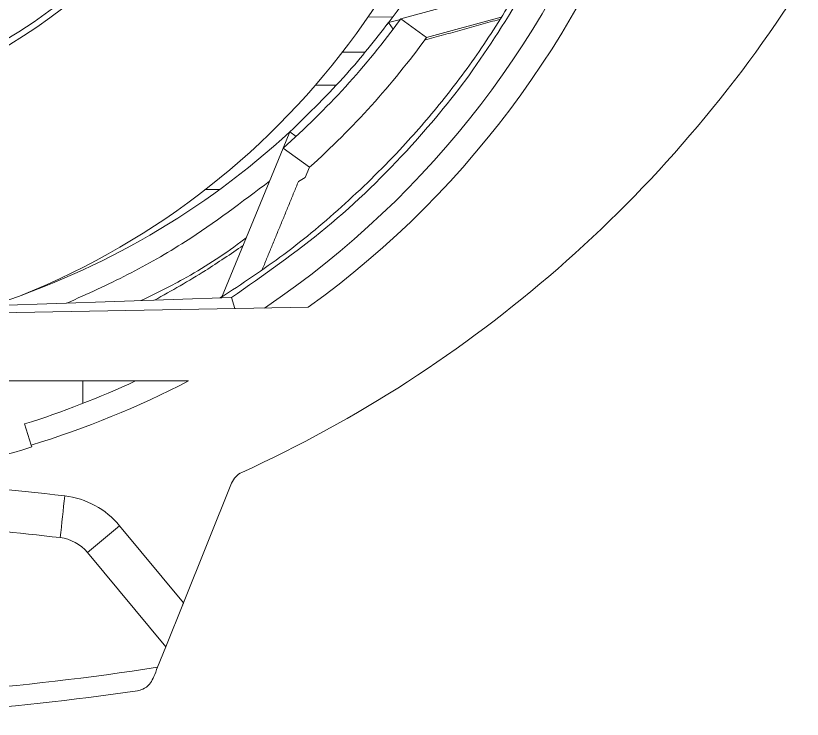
# Model space of a CAD drawing. Extents: x 12.1 to 108.7, y 1 to 80.4.
# Drawn here: x 48.546 to 50.883, y 29.197 to 31.287 of the extents above; entities that cross this region are included whole.
import ezdxf

# ---------------------------------------------------------------- set-up
doc = ezdxf.new("R2010")
doc.units = 0
doc.header["$MEASUREMENT"] = 0
doc.linetypes.add('SLD-Solid', pattern=[0])
doc.layers.add('OBJECT', color=7, linetype='CONTINUOUS')

msp = doc.modelspace()

# ---------------------------------------------------------------- linework, layer by layer
at = {"layer": 'OBJECT', "linetype": 'SLD-Solid', "lineweight": 15}
for p, q in [((50.0457, 31.3751), (49.6899, 31.2776)), ((49.5924, 31.2829), (49.6663, 31.2835)), ((49.6535, 31.2663), (49.6888, 31.276)), ((49.6535, 31.2663), (49.6669, 31.2466)), ((49.6899, 31.2776), (49.7659, 31.2222)), ((49.9879, 31.283), (49.7659, 31.2222)), ((49.5167, 31.179), (49.5843, 31.1784)), ((49.4361, 31.0803), (49.496, 31.0802)), ((49.3401, 30.8933), (49.3601, 30.9418)), ((49.3601, 30.9418), (49.3791, 30.9285)), ((49.157, 30.4485), (49.3401, 30.8933)), ((49.3401, 30.8933), (49.4191, 30.8371)), ((49.4063, 30.8061), (49.4191, 30.8371)), ((49.1099, 30.7709), (49.152, 30.7709)), ((49.1868, 30.4495), (48.3281, 30.4206)), ((49.197, 30.4169), (49.1868, 30.4495)), ((48.3281, 30.4017), (49.4153, 30.4207)), ((49.0594, 30.2017), (48.3281, 30.2017)), ((48.7451, 30.135), (48.7451, 30.2017)), ((48.5918, 30.0111), (48.572, 30.074)), ((48.5935, 30.0058), (48.5918, 30.0111)), ((49.0444, 29.5425), (49.1874, 29.8981)), ((48.8543, 29.7719), (49.0444, 29.5425)), ((48.9917, 29.4115), (48.7591, 29.6921)), ((49.0444, 29.5425), (48.9917, 29.4115)), ((48.9675, 29.3513), (48.9917, 29.4115))]:
    msp.add_line(p, q, dxfattribs=at)
for centre, radius, start, end in [((47.7451, 32.6967), 2.75, 304.0581, 90), ((47.7451, 32.6967), 2.385, 322.9837, 36.959), ((47.7079, 32.5755), 1.6, 275.0263, 25.1192), ((47.704, 32.5882), 1.595, 174.9058, 0), ((47.7079, 32.5755), 2.2852, 291.9964, 356.1377), ((47.6085, 33.4552), 3.875, 294.5425, 327.6669), ((47.7451, 32.6967), 2.4076, 311.492, 323.8819), ((47.7451, 32.6967), 2.5021, 311.9936, 323.8819), ((47.7451, 32.6967), 2.385, 287.7655, 312.6215), ((47.7451, 32.6967), 2.75, 287.5, 294.8689), ((47.7451, 32.6967), 2.8215, 278.4645, 287.5), ((47.7451, 21.9167), 8, 83.20693, 90), ((49.243, 29.8757), 0.06, 114.5425, 158.095), ((45.1045, 30.1935), 3.6023, 352.7108, 354.6971), ((48.6618, 29.6123), 0.25, 39.6538, 83.2069), ((47.7462, 21.9167), 7.875, 83.20693, 88.69998), ((45.2339, 33.9936), 5.5615, 309.3355, 310.6146), ((48.6629, 29.6123), 0.125, 39.6538, 83.2069), ((47.7456, 37.1967), 7.94, 269.99622, 278.85264), ((47.7451, 37.1967), 8, 270, 278.35416)]:
    msp.add_arc(centre, radius, start, end, dxfattribs=at)
for centre, major_axis, ratio, start_param, end_param in [((47.7694, 32.6967), (2.8088, 0), 0.999963, 5.338459, 7.862637), ((48.3198, 32.4602), (1.8604, -0.7658), 0.95108, 5.648359, 5.660512), ((47.7694, 32.6967), (2.8088, 0), 0.999963, 5.009556, 5.189556)]:
    msp.add_ellipse(centre, major_axis=major_axis, ratio=ratio, start_param=start_param, end_param=end_param, dxfattribs=at)
for points, knots in [([(49.1868, 30.4495), (49.2824, 30.5161), (49.4744, 30.6499), (49.7118, 30.8818), (49.9131, 31.1266), (50.0167, 31.2965), (50.0699, 31.3838)], [0, 0, 0, 0, 0.268973, 0.540334, 0.76398, 1, 1, 1, 1]), ([(49.1539, 30.4484), (49.2176, 30.4904), (49.3472, 30.5758), (49.5278, 30.7279), (49.6865, 30.8835), (49.8229, 31.0426), (49.9407, 31.2019), (50.0109, 31.3176), (50.0466, 31.3766)], [0, 0, 0, 0, 0.175978, 0.357825, 0.543511, 0.687993, 0.840984, 1, 1, 1, 1]), ([(49.3601, 30.9418), (49.4178, 30.9977), (49.5229, 31.0994), (49.6129, 31.2145), (49.6535, 31.2663)], [0, 0, 0, 0, 0.549717, 1, 1, 1, 1]), ([(48.6979, 30.433), (48.7584, 30.4603), (48.8791, 30.5147), (49.0837, 30.6313), (49.2181, 30.7334), (49.2999, 30.7955)], [0, 0, 0, 0, 0.282299, 0.563403, 1, 1, 1, 1]), ([(49.2305, 30.6271), (49.2252, 30.623), (49.1658, 30.5776), (49.0633, 30.5112), (48.96, 30.4609), (48.9179, 30.4404)], [0, 0, 0, 0, 0.05574, 0.61486, 1, 1, 1, 1]), ([(48.9584, 30.4418), (49.0093, 30.4703), (49.0992, 30.5207), (49.1843, 30.5791), (49.2212, 30.6044)], [0, 0, 0, 0, 0.565539, 1, 1, 1, 1]), ([(49.0444, 29.5425), (49.0443, 29.5422), (49.0441, 29.5417), (49.0428, 29.5385), (49.0418, 29.5361), (49.0415, 29.5354)], [0, 0, 0, 0, 0.418553, 0.836299, 1, 1, 1, 1]), ([(48.9675, 29.3513), (48.9637, 29.3418), (48.9591, 29.3304), (48.955, 29.3202), (48.9544, 29.3186)], [0, 0, 0, 0, 0.8414636, 1, 1, 1, 1]), ([(48.9544, 29.3186), (48.9509, 29.3123), (48.9431, 29.2977), (48.9258, 29.2864), (48.913, 29.2825), (48.9075, 29.2816), (48.9074, 29.2816)], [0, 0, 0, 0, 0.307481, 0.706595, 0.996186, 1, 1, 1, 1])]:
    msp.add_open_spline(points, degree=3, knots=knots, dxfattribs=at)
for points in [[(49.9835, 31.276), (49.7607, 31.2143)], [(49.7663, 31.2219), (49.7659, 31.2222)], [(49.2778, 30.5316), (49.3859, 30.7942)], [(49.1587, 30.4526), (49.152, 30.4483)]]:
    msp.add_open_spline(points, degree=1, dxfattribs=at)

doc.saveas('drawing.dxf')
